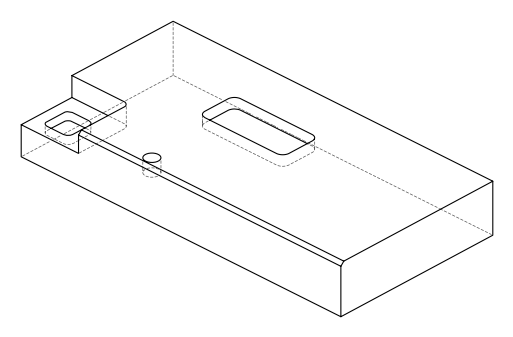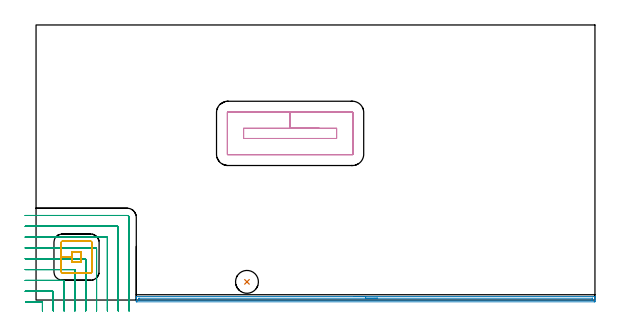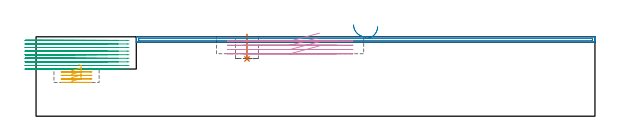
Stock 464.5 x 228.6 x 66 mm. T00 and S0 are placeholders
(PLAN: 5 operations, 4 tool changes, 29 min)
(1 INDEXABLE_INSERT_DRILL_BLIND_HOLE_FROM_SOLID | STEP1POCKET | NXT0302_009 | 0.08 min | 5143 mm3)
(2 AREA_MILL | FG_CHAMFER_SURFACE | UGT0205_001 | 6.27 min | 3721 mm3)
(3 MILL_CORNER_NOTCH_RECTANGULAR | CORNER_NOTCH_RECTANGULAR | NXT0201_011 | Follow Part, ap 3, ae 75% | 17.03 min | 170006 mm3)
(4 MILL_RECTANGULAR_POCKET | POCKET_RECTANGULAR_STRAIGHT | UGT0201_100 | Follow Part, ap 4.5, ae 75% | 4.13 min | 91031 mm3)
(5 MILL_RECTANGULAR_POCKET_1 | POCKET_RECTANGULAR_STRAIGHT_1 | NXT0201_011 | Follow Part, ap 3, ae 75% | 1.53 min | 15521 mm3)
(TOOL NXT0302_009 | Index. Insert Drill 19mm [880-D1900L25-05] | D19 PA176 FL95 Z2)
(TOOL UGT0205_001 | Chamfer Mill 20 x 3 x 45 deg. | D20 FL50 Z2)
(TOOL NXT0201_011 | ENDMILL 12mm [2P460-1200-NA 1630] | D12 FL38 Z6)
(TOOL UGT0201_100 | End Mill 18 mm | D18 FL22 Z2)
(OP 1 INDEXABLE_INSERT_DRILL_BLIND_HOLE_FROM_SOLID)
G17 G21 G94 G90
T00 M6
G54
G17 G0 G90 X175.3 Y15.1 S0 M3
G43 Z76. H1
G94 G81 G98 Z47.6 F250. R68.
G80
M5
M2
(OP 2 AREA_MILL)
G17 G21 G94 G90
T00 M6
G54
G17 G0 G90 X263.9 Y2.9 S1061 M3
G43 Z76. H0
G94 G1 X263.938 Z75.128 F250.
X264.052 Z74.263
X264.241 Z73.412
X264.503 Z72.58
X264.837 Z71.774
X265.24 Z71.
X265.708 Z70.264
X266.24 Z69.572
X266.829 Z68.929
X267.472 Z68.339
X268.164 Z67.808
X268.9 Z67.34
X269.674 Z66.937
X270.48 Z66.603
X271.312 Z66.341
X272.164 Z66.152
X273.028 Z66.038
X273.9 Z66.
X464.32
X464.496 Y2.901 Z65.992
X464.497 Y2.9 Z65.991
X464.5 Y2.546 Z65.646
Y2.29 Z65.389
Y1.581 Z64.675
Y0.345 Z63.442
Y-0.181 Z62.914
Y-0.798 Z62.297
X464.497 Y-1.061 Z62.034
X464.49 Y-1.491 Z61.605
X464.314 Y-1.496 Z61.602
X463.873 Y-1.5 Z61.6
X83.927
X83.486 Y-1.496 Z61.602
X83.31 Y-1.491 Z61.605
X83.3 Y-1.061 Z62.034
Y-0.798 Z62.297
Y-0.181 Z62.914
Y1.226 Z64.322
Y1.581 Z64.675
Y2.29 Z65.389
Y2.547 Z65.646
X83.303 Y2.9 Z65.991
X83.304 Y2.901 Z65.992
X83.48 Y2.9 Z66.
X273.9
Y1.486 Z64.586
X462.182 Y1.485 Z64.585
X462.459 Y1.48 Z64.58
X462.486 Y1.479 Z64.579
X462.491 Y1.46 Z64.56
X462.497 Y1.425 Z64.525
X462.499 Y1.392 Z64.492
X462.5 Y1.172 Z64.272
X462.497 Y0.7 Z63.8
X462.492 Y0.299 Z63.399
X462.474 Y-0.079 Z63.021
X462.085 Y-0.084 Z63.016
X461.988 Y-0.085 Z63.015
X85.618
X85.341 Y-0.08 Z63.02
X85.314 Y-0.079 Z63.021
X85.309 Y-0.06 Z63.04
X85.303 Y-0.025 Z63.075
X85.301 Y0.008 Z63.108
X85.3 Y0.228 Z63.328
X85.303 Y0.7 Z63.8
X85.308 Y1.101 Z64.201
X85.326 Y1.479 Z64.579
X85.715 Y1.484 Z64.584
X85.812 Y1.485 Z64.585
X273.9 Y1.486 Z64.586
X274.772 Z64.624
X275.636 Z64.738
X276.488 Z64.926
X277.32 Z65.189
X278.126 Z65.523
X278.9 Z65.925
X279.636 Z66.394
X280.328 Z66.925
X280.971 Z67.515
X281.56 Z68.158
X282.092 Z68.85
X282.56 Z69.586
X282.963 Z70.36
X283.297 Z71.165
X283.559 Z71.998
X283.748 Z72.849
X283.862 Z73.714
X283.9 Z74.586
G0 Z76.
M5
M2
(OP 3 MILL_CORNER_NOTCH_RECTANGULAR)
G17 G21 G94 G90
T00 M6
G54
G17 G0 G90 X5.3 Y-9. S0 M3
G43 Z76. H1
Z63.022
G94 G1 Y-6. F250.
Y-2.295 F500.
G3 X4.705 Y-1.7 R0.6
G1 X-5.754
X-8.754 F250.
G0 Z76.
X14.3 Y-9.
Z63.022
G1 Y-6.
Y6.705 F500.
G3 X13.705 Y7.3 R0.6
G1 X-6.
X-9. F250.
G0 Z76.
X23.3 Y-9.
Z63.022
G1 Y-6.
Y15.705 F500.
G3 X22.705 Y16.3 R0.6
G1 X-6.
X-9. F250.
G0 Z76.
X32.3 Y-9.
Z63.022
G1 Y-6.
Y24.705 F500.
G3 X31.705 Y25.3 R0.6
G1 X-6.
X-9. F250.
G0 Z76.
X41.3 Y-9.
Z63.022
G1 Y-6.
Y33.704 F500.
G3 X40.704 Y34.3 R0.6
G1 X-6.
X-9. F250.
G0 Z76.
X50.3 Y-9.
Z63.022
G1 Y-6.
Y42.704 F500.
G3 X49.704 Y43.3 R0.6
G1 X-6.
X-9. F250.
G0 Z76.
X59.3 Y-9.
Z63.022
G1 Y-6.
Y51.704 F500.
G3 X58.704 Y52.3 R0.6
G1 X-6.
X-9. F250.
G0 Z76.
X68.3 Y-9.
Z63.022
G1 Y-6.
Y60.704 F500.
G3 X67.704 Y61.3 R0.6
G1 X-6.
X-9. F250.
G0 Z76.
X77.3 Y-9.
Z63.022
G1 Y-6.
Y68.8 F500.
G3 X75.8 Y70.3 R1.5
G1 X-6.
X-9. F250.
G0 Z76.
X5.3 Y-9.
Z60.044
G1 Y-6.
Y-2.295 F500.
G3 X4.705 Y-1.7 R0.6
G1 X-5.754
X-8.754 F250.
G0 Z76.
X14.3 Y-9.
Z60.044
G1 Y-6.
Y6.705 F500.
G3 X13.705 Y7.3 R0.6
G1 X-6.
X-9. F250.
G0 Z76.
X23.3 Y-9.
Z60.044
G1 Y-6.
Y15.705 F500.
G3 X22.705 Y16.3 R0.6
G1 X-6.
X-9. F250.
G0 Z76.
X32.3 Y-9.
Z60.044
G1 Y-6.
Y24.705 F500.
G3 X31.705 Y25.3 R0.6
G1 X-6.
X-9. F250.
G0 Z76.
X41.3 Y-9.
Z60.044
G1 Y-6.
Y33.704 F500.
G3 X40.704 Y34.3 R0.6
G1 X-6.
X-9. F250.
G0 Z76.
X50.3 Y-9.
Z60.044
G1 Y-6.
Y42.704 F500.
G3 X49.704 Y43.3 R0.6
G1 X-6.
X-9. F250.
G0 Z76.
X59.3 Y-9.
Z60.044
G1 Y-6.
Y51.704 F500.
G3 X58.704 Y52.3 R0.6
G1 X-6.
X-9. F250.
G0 Z76.
X68.3 Y-9.
Z60.044
G1 Y-6.
Y60.704 F500.
G3 X67.704 Y61.3 R0.6
G1 X-6.
X-9. F250.
G0 Z76.
X77.3 Y-9.
Z60.044
G1 Y-6.
Y68.8 F500.
G3 X75.8 Y70.3 R1.5
G1 X-6.
X-9. F250.
G0 Z76.
X5.3 Y-9.
Z57.067
G1 Y-6.
Y-2.295 F500.
G3 X4.705 Y-1.7 R0.6
G1 X-5.754
X-8.754 F250.
G0 Z76.
X14.3 Y-9.
Z57.067
G1 Y-6.
Y6.705 F500.
G3 X13.705 Y7.3 R0.6
G1 X-6.
X-9. F250.
G0 Z76.
X23.3 Y-9.
Z57.067
G1 Y-6.
Y15.705 F500.
G3 X22.705 Y16.3 R0.6
G1 X-6.
X-9. F250.
G0 Z76.
X32.3 Y-9.
Z57.067
G1 Y-6.
Y24.705 F500.
G3 X31.705 Y25.3 R0.6
G1 X-6.
X-9. F250.
G0 Z76.
X41.3 Y-9.
Z57.067
G1 Y-6.
Y33.704 F500.
G3 X40.704 Y34.3 R0.6
G1 X-6.
X-9. F250.
G0 Z76.
X50.3 Y-9.
Z57.067
G1 Y-6.
Y42.704 F500.
G3 X49.704 Y43.3 R0.6
G1 X-6.
X-9. F250.
G0 Z76.
X59.3 Y-9.
Z57.067
G1 Y-6.
Y51.704 F500.
G3 X58.704 Y52.3 R0.6
G1 X-6.
X-9. F250.
G0 Z76.
X68.3 Y-9.
Z57.067
G1 Y-6.
Y60.704 F500.
G3 X67.704 Y61.3 R0.6
G1 X-6.
X-9. F250.
G0 Z76.
X77.3 Y-9.
Z57.067
G1 Y-6.
Y68.8 F500.
G3 X75.8 Y70.3 R1.5
G1 X-6.
X-9. F250.
G0 Z76.
X5.3 Y-9.
Z54.089
G1 Y-6.
Y-2.295 F500.
G3 X4.705 Y-1.7 R0.6
G1 X-5.754
X-8.754 F250.
G0 Z76.
X14.3 Y-9.
Z54.089
G1 Y-6.
Y6.705 F500.
G3 X13.705 Y7.3 R0.6
G1 X-6.
X-9. F250.
G0 Z76.
X23.3 Y-9.
Z54.089
G1 Y-6.
Y15.705 F500.
G3 X22.705 Y16.3 R0.6
G1 X-6.
X-9. F250.
G0 Z76.
X32.3 Y-9.
Z54.089
G1 Y-6.
Y24.705 F500.
G3 X31.705 Y25.3 R0.6
G1 X-6.
X-9. F250.
G0 Z76.
X41.3 Y-9.
Z54.089
G1 Y-6.
Y33.704 F500.
G3 X40.704 Y34.3 R0.6
G1 X-6.
X-9. F250.
G0 Z76.
X50.3 Y-9.
Z54.089
G1 Y-6.
Y42.704 F500.
G3 X49.704 Y43.3 R0.6
G1 X-6.
X-9. F250.
G0 Z76.
X59.3 Y-9.
Z54.089
G1 Y-6.
Y51.704 F500.
G3 X58.704 Y52.3 R0.6
G1 X-6.
X-9. F250.
G0 Z76.
X68.3 Y-9.
Z54.089
G1 Y-6.
Y60.704 F500.
G3 X67.704 Y61.3 R0.6
G1 X-6.
X-9. F250.
G0 Z76.
X77.3 Y-9.
Z54.089
G1 Y-6.
Y68.8 F500.
G3 X75.8 Y70.3 R1.5
G1 X-6.
X-9. F250.
G0 Z76.
X5.3 Y-9.
Z51.111
G1 Y-6.
Y-2.295 F500.
G3 X4.705 Y-1.7 R0.6
G1 X-5.754
X-8.754 F250.
G0 Z76.
X14.3 Y-9.
Z51.111
G1 Y-6.
Y6.705 F500.
G3 X13.705 Y7.3 R0.6
G1 X-6.
X-9. F250.
G0 Z76.
X23.3 Y-9.
Z51.111
G1 Y-6.
Y15.705 F500.
G3 X22.705 Y16.3 R0.6
G1 X-6.
X-9. F250.
G0 Z76.
X32.3 Y-9.
Z51.111
G1 Y-6.
Y24.705 F500.
G3 X31.705 Y25.3 R0.6
G1 X-6.
X-9. F250.
G0 Z76.
X41.3 Y-9.
Z51.111
G1 Y-6.
Y33.704 F500.
G3 X40.704 Y34.3 R0.6
G1 X-6.
X-9. F250.
G0 Z76.
X50.3 Y-9.
Z51.111
G1 Y-6.
Y42.704 F500.
G3 X49.704 Y43.3 R0.6
G1 X-6.
X-9. F250.
G0 Z76.
X59.3 Y-9.
Z51.111
G1 Y-6.
Y51.704 F500.
G3 X58.704 Y52.3 R0.6
G1 X-6.
X-9. F250.
G0 Z76.
X68.3 Y-9.
Z51.111
G1 Y-6.
Y60.704 F500.
G3 X67.704 Y61.3 R0.6
G1 X-6.
X-9. F250.
G0 Z76.
X77.3 Y-9.
Z51.111
G1 Y-6.
Y68.8 F500.
G3 X75.8 Y70.3 R1.5
G1 X-6.
X-9. F250.
G0 Z76.
X5.3 Y-9.
Z48.133
G1 Y-6.
Y-2.295 F500.
G3 X4.705 Y-1.7 R0.6
G1 X-5.754
X-8.754 F250.
G0 Z76.
X14.3 Y-9.
Z48.133
G1 Y-6.
Y6.705 F500.
G3 X13.705 Y7.3 R0.6
G1 X-6.
X-9. F250.
G0 Z76.
X23.3 Y-9.
Z48.133
G1 Y-6.
Y15.705 F500.
G3 X22.705 Y16.3 R0.6
G1 X-6.
X-9. F250.
G0 Z76.
X32.3 Y-9.
Z48.133
G1 Y-6.
Y24.705 F500.
G3 X31.705 Y25.3 R0.6
G1 X-6.
X-9. F250.
G0 Z76.
X41.3 Y-9.
Z48.133
G1 Y-6.
Y33.704 F500.
G3 X40.704 Y34.3 R0.6
G1 X-6.
X-9. F250.
G0 Z76.
X50.3 Y-9.
Z48.133
G1 Y-6.
Y42.704 F500.
G3 X49.704 Y43.3 R0.6
G1 X-6.
X-9. F250.
G0 Z76.
X59.3 Y-9.
Z48.133
G1 Y-6.
Y51.704 F500.
G3 X58.704 Y52.3 R0.6
G1 X-6.
X-9. F250.
G0 Z76.
X68.3 Y-9.
Z48.133
G1 Y-6.
Y60.704 F500.
G3 X67.704 Y61.3 R0.6
G1 X-6.
X-9. F250.
G0 Z76.
X77.3 Y-9.
Z48.133
G1 Y-6.
Y68.8 F500.
G3 X75.8 Y70.3 R1.5
G1 X-6.
X-9. F250.
G0 Z76.
X5.3 Y-9.
Z45.156
G1 Y-6.
Y-2.295 F500.
G3 X4.705 Y-1.7 R0.6
G1 X-5.754
X-8.754 F250.
G0 Z76.
X14.3 Y-9.
Z45.156
G1 Y-6.
Y6.705 F500.
G3 X13.705 Y7.3 R0.6
G1 X-6.
X-9. F250.
G0 Z76.
X23.3 Y-9.
Z45.156
G1 Y-6.
Y15.705 F500.
G3 X22.705 Y16.3 R0.6
G1 X-6.
X-9. F250.
G0 Z76.
X32.3 Y-9.
Z45.156
G1 Y-6.
Y24.705 F500.
G3 X31.705 Y25.3 R0.6
G1 X-6.
X-9. F250.
G0 Z76.
X41.3 Y-9.
Z45.156
G1 Y-6.
Y33.704 F500.
G3 X40.704 Y34.3 R0.6
G1 X-6.
X-9. F250.
G0 Z76.
X50.3 Y-9.
Z45.156
G1 Y-6.
Y42.704 F500.
G3 X49.704 Y43.3 R0.6
G1 X-6.
X-9. F250.
G0 Z76.
X59.3 Y-9.
Z45.156
G1 Y-6.
Y51.704 F500.
G3 X58.704 Y52.3 R0.6
G1 X-6.
X-9. F250.
G0 Z76.
X68.3 Y-9.
Z45.156
G1 Y-6.
Y60.704 F500.
G3 X67.704 Y61.3 R0.6
G1 X-6.
X-9. F250.
G0 Z76.
X77.3 Y-9.
Z45.156
G1 Y-6.
Y68.8 F500.
G3 X75.8 Y70.3 R1.5
G1 X-6.
X-9. F250.
G0 Z76.
X5.3 Y-9.
Z42.178
G1 Y-6.
Y-2.295 F500.
G3 X4.705 Y-1.7 R0.6
G1 X-5.754
X-8.754 F250.
G0 Z76.
X14.3 Y-9.
Z42.178
G1 Y-6.
Y6.705 F500.
G3 X13.705 Y7.3 R0.6
G1 X-6.
X-9. F250.
G0 Z76.
X23.3 Y-9.
Z42.178
G1 Y-6.
Y15.705 F500.
G3 X22.705 Y16.3 R0.6
G1 X-6.
X-9. F250.
G0 Z76.
X32.3 Y-9.
Z42.178
G1 Y-6.
Y24.705 F500.
G3 X31.705 Y25.3 R0.6
G1 X-6.
X-9. F250.
G0 Z76.
X41.3 Y-9.
Z42.178
G1 Y-6.
Y33.704 F500.
G3 X40.704 Y34.3 R0.6
G1 X-6.
X-9. F250.
G0 Z76.
X50.3 Y-9.
Z42.178
G1 Y-6.
Y42.704 F500.
G3 X49.704 Y43.3 R0.6
G1 X-6.
X-9. F250.
G0 Z76.
X59.3 Y-9.
Z42.178
G1 Y-6.
Y51.704 F500.
G3 X58.704 Y52.3 R0.6
G1 X-6.
X-9. F250.
G0 Z76.
X68.3 Y-9.
Z42.178
G1 Y-6.
Y60.704 F500.
G3 X67.704 Y61.3 R0.6
G1 X-6.
X-9. F250.
G0 Z76.
X77.3 Y-9.
Z42.178
G1 Y-6.
Y68.8 F500.
G3 X75.8 Y70.3 R1.5
G1 X-6.
X-9. F250.
G0 Z76.
X5.3 Y-9.
Z39.2
G1 Y-6.
Y-2.295 F500.
G3 X4.705 Y-1.7 R0.6
G1 X-5.754
X-8.754 F250.
G0 Z76.
X14.3 Y-9.
Z39.2
G1 Y-6.
Y6.705 F500.
G3 X13.705 Y7.3 R0.6
G1 X-6.
X-9. F250.
G0 Z76.
X23.3 Y-9.
Z39.2
G1 Y-6.
Y15.705 F500.
G3 X22.705 Y16.3 R0.6
G1 X-6.
X-9. F250.
G0 Z76.
X32.3 Y-9.
Z39.2
G1 Y-6.
Y24.705 F500.
G3 X31.705 Y25.3 R0.6
G1 X-6.
X-9. F250.
G0 Z76.
X41.3 Y-9.
Z39.2
G1 Y-6.
Y33.704 F500.
G3 X40.704 Y34.3 R0.6
G1 X-6.
X-9. F250.
G0 Z76.
X50.3 Y-9.
Z39.2
G1 Y-6.
Y42.704 F500.
G3 X49.704 Y43.3 R0.6
G1 X-6.
X-9. F250.
G0 Z76.
X59.3 Y-9.
Z39.2
G1 Y-6.
Y51.704 F500.
G3 X58.704 Y52.3 R0.6
G1 X-6.
X-9. F250.
G0 Z76.
X68.3 Y-9.
Z39.2
G1 Y-6.
Y60.704 F500.
G3 X67.704 Y61.3 R0.6
G1 X-6.
X-9. F250.
G0 Z76.
X77.3 Y-9.
Z39.2
G1 Y-6.
Y68.8 F500.
G3 X75.8 Y70.3 R1.5
G1 X-6.
X-9. F250.
G0 Z76.
M5
M2
(OP 4 MILL_RECTANGULAR_POCKET)
G17 G21 G94 G90
T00 M6
G54
G17 G0 G90 X235.502 Y142.7 S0 M3
G43 Z76. H0
Z69.
G94 G1 X211.15 Z62.475 F250.
X172.5 F500.
Y134.3
X249.8
Y142.7
X211.15
Y156.2
X159.4
G3 X159. Y155.8 R0.4
G1 Y121.2
G3 X159.4 Y120.8 R0.4
G1 X262.9
G3 X263.3 Y121.2 R0.4
G1 Y155.8
G3 X262.9 Y156.2 R0.4
G1 X211.15
X210.15
G0 X235.502 Y142.7 Z65.475
G1 X211.15 Z58.95 F250.
X172.5 F500.
Y134.3
X249.8
Y142.7
X211.15
Y156.2
X159.4
G3 X159. Y155.8 R0.4
G1 Y121.2
G3 X159.4 Y120.8 R0.4
G1 X262.9
G3 X263.3 Y121.2 R0.4
G1 Y155.8
G3 X262.9 Y156.2 R0.4
G1 X211.15
X210.15
G0 X235.502 Y142.7 Z61.95
G1 X211.15 Z55.425 F250.
X172.5 F500.
Y134.3
X249.8
Y142.7
X211.15
Y156.2
X159.4
G3 X159. Y155.8 R0.4
G1 Y121.2
G3 X159.4 Y120.8 R0.4
G1 X262.9
G3 X263.3 Y121.2 R0.4
G1 Y155.8
G3 X262.9 Y156.2 R0.4
G1 X211.15
X210.15
G0 X235.502 Y142.7 Z58.425
G1 X211.15 Z51.9 F250.
X172.5 F500.
Y134.3
X249.8
Y142.7
X211.15
Y156.2
X159.4
G3 X159. Y155.8 R0.4
G1 Y121.2
G3 X159.4 Y120.8 R0.4
G1 X262.9
G3 X263.3 Y121.2 R0.4
G1 Y155.8
G3 X262.9 Y156.2 R0.4
G1 X211.15
X210.15
G0 Z76.
M5
M2
(OP 5 MILL_RECTANGULAR_POCKET_1)
G17 G21 G94 G90
T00 M6
G54
G17 G0 G90 X35.424 Y31.5 S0 M3
G43 Z76. H1
Z42.762
G94 G1 X37.4 Z42.232 F250.
Y39.9 Z39.981
X29.9 Z37.972
Y35.7 Z36.846
Y31.5 F500.
X37.4
Y39.9
X29.9
Y35.7
X20.9
Y23.4
G3 X21.8 Y22.5 R0.9
G1 X45.5
G3 X46.4 Y23.4 R0.9
G1 Y48.
G3 X45.5 Y48.9 R0.9
G1 X21.8
G3 X20.9 Y48. R0.9
G1 Y35.7
Y34.7
G0 X35.424 Y31.5 Z39.846
G1 X37.4 Z39.317 F250.
Y39.9 Z37.066
X29.9 Z35.056
Y35.7 Z33.931
Y31.5 F500.
X37.4
Y39.9
X29.9
Y35.7
X20.9
Y23.4
G3 X21.8 Y22.5 R0.9
G1 X45.5
G3 X46.4 Y23.4 R0.9
G1 Y48.
G3 X45.5 Y48.9 R0.9
G1 X21.8
G3 X20.9 Y48. R0.9
G1 Y35.7
Y34.7
G0 X35.424 Y31.5 Z36.931
G1 X37.4 Z36.401 F250.
Y39.9 Z34.15
X29.9 Z32.141
Y35.7 Z31.015
Y31.5 F500.
X37.4
Y39.9
X29.9
Y35.7
X20.9
Y23.4
G3 X21.8 Y22.5 R0.9
G1 X45.5
G3 X46.4 Y23.4 R0.9
G1 Y48.
G3 X45.5 Y48.9 R0.9
G1 X21.8
G3 X20.9 Y48. R0.9
G1 Y35.7
Y34.7
G0 X35.424 Y31.5 Z34.015
G1 X37.4 Z33.486 F250.
Y39.9 Z31.235
X29.9 Z29.225
Y35.7 Z28.1
Y31.5 F500.
X37.4
Y39.9
X29.9
Y35.7
X20.9
Y23.4
G3 X21.8 Y22.5 R0.9
G1 X45.5
G3 X46.4 Y23.4 R0.9
G1 Y48.
G3 X45.5 Y48.9 R0.9
G1 X21.8
G3 X20.9 Y48. R0.9
G1 Y35.7
Y34.7
G0 Z76.
M5
M2
